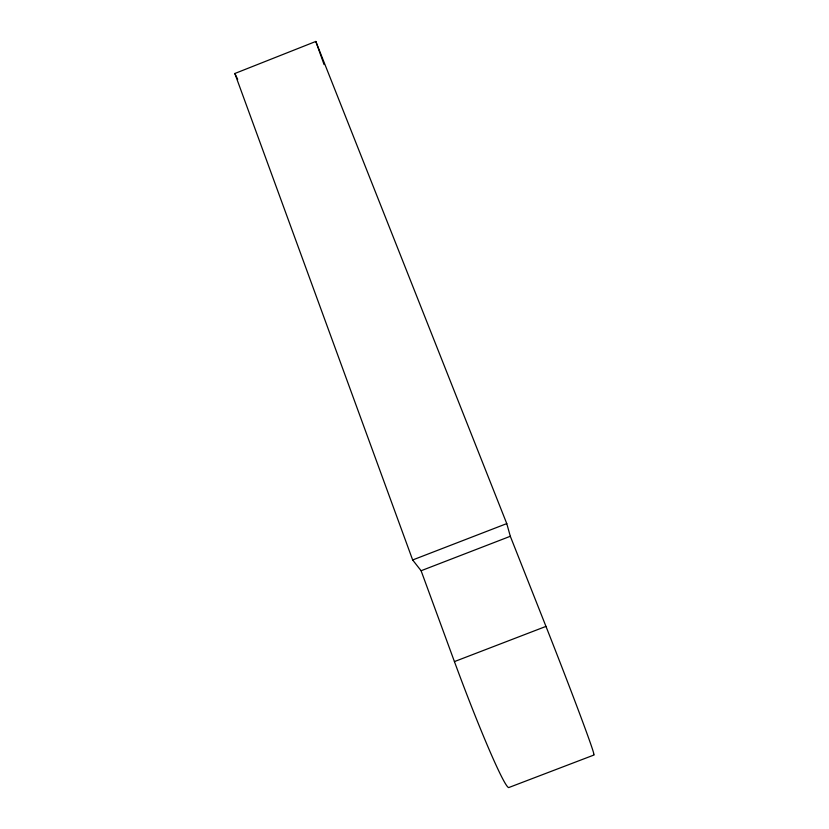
<?xml version="1.0" encoding="UTF-8"?>
<svg xmlns="http://www.w3.org/2000/svg" width="829" height="829" viewBox="0 0 829 829"><rect width="100%" height="100%" fill="white"/><g stroke="black" fill="none" stroke-linecap="round" stroke-linejoin="round"><path stroke-width="1.24" d="M594.165 754.939L508.768 787.55A120.93 6.705 69.4 0 1 454.427 661.594L421.101 570.735L412.655 559.969L234.835 73.501L315.818 41.45L506.768 523.607L510.312 536.28L545.969 626.403A121.107 2.166 68.6 0 1 593.523 754.089M412.655 559.969L506.768 523.607M421.101 570.735L510.312 536.28M454.427 661.594L545.969 626.403M234.835 73.501L237.695 79.315M315.818 41.45L324.077 64.589"/></g></svg>
